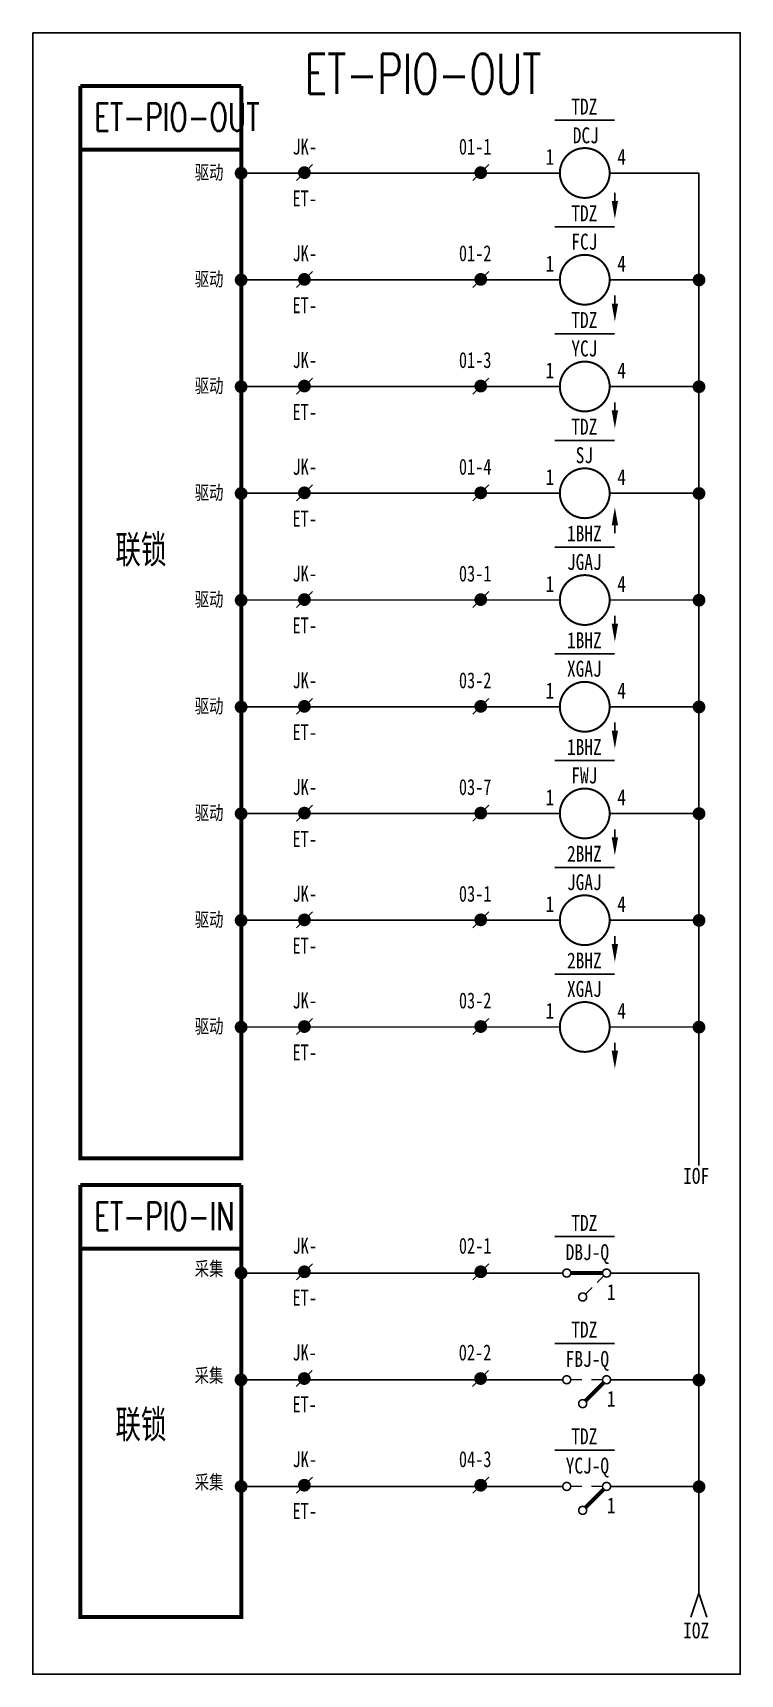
# Model space of a CAD drawing. Extents: x 0 to 89, y 0 to 206.
import ezdxf
from ezdxf.enums import TextEntityAlignment as Align

# ---------------------------------------------------------------- set-up
doc = ezdxf.new("R2010")
doc.units = 0
doc.linetypes.add('DASHED', pattern=[19.05, 12.7, -6.35])
doc.layers.get('0').update_dxf_attribs({"linetype": 'CONTINUOUS'})
doc.layers.add('TIE', color=7, linetype='CONTINUOUS')
doc.styles.add('CHINESE', font='txt.shx', dxfattribs={"width": 0.7, "bigfont": 'hztxt.shx'})

# ---------------------------------------------------------------- blocks, each defined once
blk = doc.blocks.new('W54')
for p, q in [((0, 0), (3, 1)), ((3, -1), (0, 0))]:
    blk.add_line(p, q)
blk = doc.blocks.new('W22')
at = {"const_width": 0.8}
blk.add_lwpolyline([(-0.4, 0, 1), (0.4, 0, 1)], format="xyb", close=True, dxfattribs=at)
blk = doc.blocks.new('W21')
blk.add_line((-1, -1), (1, 1))
at = {"const_width": 0.8}
blk.add_lwpolyline([(-0.4, 0, 1), (0.4, 0, 1)], format="xyb", close=True, dxfattribs=at)
blk = doc.blocks.new('143')
at = {"const_width": 0.2}
for points in [[(-6, 0, 1), (-5, 0, 1)], [(-1, 0, 1), (0, 0, 1)], [(-4, -3, 1), (-3, -3, 1)]]:
    blk.add_lwpolyline(points, format="xyb", close=True, dxfattribs=at)
for points, const_width in [([(-5, 0), (-3.6, 0)], 0.15), ([(-2.4, 0), (-1, 0)], 0.15), ([(-0.85, -0.35), (-3.15, -2.65)], 0.5)]:
    blk.add_lwpolyline(points, dxfattribs=dict(const_width=const_width))
blk.add_lwpolyline([(-5.5, -1.3, 0, 0, 0), (-5.5, -2.3, 0.8, 0, 0), (-5.5, -4.5, 0, 0, 0)], format="xyseb")
at = {"width": 0.8}
for tag, p in [('RELAY', (-3, 2.2)), ('0', (0, -2))]:
    blk.add_attdef(tag, text='', height=2, dxfattribs=at).set_placement(p, align=Align.MIDDLE)
blk = doc.blocks.new('113')
at = {"const_width": 0.2}
for points in [[(-6, 0, 1), (-5, 0, 1)], [(-1, 0, 1), (0, 0, 1)], [(-4, -3, 1), (-3, -3, 1)]]:
    blk.add_lwpolyline(points, format="xyb", close=True, dxfattribs=at)
for points, const_width in [([(-5, 0), (-1, 0)], 0.5), ([(-2.3, -1.8), (-3.15, -2.65)], 0.15), ([(-0.85, -0.35), (-1.7, -1.2)], 0.15)]:
    blk.add_lwpolyline(points, dxfattribs=dict(const_width=const_width))
blk.add_lwpolyline([(-5.5, -4.5, 0, 0, 0), (-5.5, -3.5, 0.8, 0, 0), (-5.5, -1.3, 0, 0, 0)], format="xyseb")
at = {"width": 0.8}
for tag, p in [('RELAY', (-3, 2.2)), ('0', (0, -2))]:
    blk.add_attdef(tag, text='', height=2, dxfattribs=at).set_placement(p, align=Align.MIDDLE)
blk = doc.blocks.new('W53')
blk.add_line((0, 1), (0, 0))
blk.add_lwpolyline([(0, 3.25, 0, 0.8, 0), (0, 1, 0.8, 0.8, 0)], format="xyseb")

msp = doc.modelspace()

# ---------------------------------------------------------------- linework, layer by layer
for p, q in [((65.49, 194.91), (72.99, 194.91)), ((65.49, 181.52), (72.99, 181.52)), ((65.49, 168.13), (72.99, 168.13)), ((65.49, 154.74), (72.99, 154.74)), ((65.49, 141.35), (72.99, 141.35)), ((65.49, 127.97), (72.99, 127.97)), ((65.49, 114.58), (72.99, 114.58)), ((65.49, 101.19), (72.99, 101.19)), ((65.49, 87.8), (72.99, 87.8)), ((65.49, 54.88), (72.99, 54.88)), ((65.49, 41.49), (72.99, 41.49)), ((65.49, 28.11), (72.99, 28.11))]:
    msp.add_line(p, q)
msp.add_lwpolyline([(0, 205.87), (88.77, 205.87), (88.77, 0), (0, 0)], close=True)
at = {"color": 0}
for points, const_width in [([(5.95, 199.2), (5.95, 64.69), (26.17, 64.69), (26.17, 199.2)], 0.5), ([(83.59, 188.28), (72.39, 188.28)], 0.2), ([(83.59, 67.79), (83.59, 188.28)], 0.2), ([(83.59, 174.89), (72.39, 174.89)], 0.2), ([(83.59, 161.5), (72.39, 161.5)], 0.2), ([(83.59, 148.12), (72.39, 148.12)], 0.2), ([(83.59, 134.73), (72.39, 134.73)], 0.2), ([(83.59, 121.34), (72.39, 121.34)], 0.2), ([(83.59, 107.95), (72.39, 107.95)], 0.2), ([(83.59, 94.56), (72.39, 94.56)], 0.2), ([(83.59, 81.17), (72.39, 81.17)], 0.2), ([(5.95, 61.35), (5.95, 7.19), (26.17, 7.19), (26.17, 61.35)], 0.5), ([(83.59, 50.31), (72.5, 50.31)], 0.2), ([(83.59, 10.16), (83.59, 50.32)], 0.2), ([(83.58, 36.92), (72.48, 36.92)], 0.2), ([(83.59, 23.54), (72.5, 23.54)], 0.2)]:
    msp.add_lwpolyline(points, dxfattribs=dict(at, const_width=const_width))
for points in [[(5.95, 199.2, 0.5, 0.5, 0), (26.17, 199.2, 0.5, 0.5, 0)], [(5.95, 191.2, 0.5, 0.5, 0), (26.17, 191.2, 0.5, 0.5, 0)], [(66.14, 188.28, 0.2, 0.2, 0), (26.15, 188.28, 0.2, 0.2, 0)], [(66.14, 174.89, 0.2, 0.2, 0), (26.15, 174.89, 0.2, 0.2, 0)], [(66.14, 161.5, 0.2, 0.2, 0), (26.15, 161.5, 0.2, 0.2, 0)], [(66.14, 148.12, 0.2, 0.2, 0), (26.15, 148.12, 0.2, 0.2, 0)], [(66.14, 134.73, 0.2, 0.2, 0), (26.15, 134.73, 0.2, 0.2, 0)], [(66.14, 121.34, 0.2, 0.2, 0), (26.15, 121.34, 0.2, 0.2, 0)], [(66.14, 107.95, 0.2, 0.2, 0), (26.15, 107.95, 0.2, 0.2, 0)], [(66.14, 94.56, 0.2, 0.2, 0), (26.15, 94.56, 0.2, 0.2, 0)], [(66.14, 81.17, 0.2, 0.2, 0), (26.15, 81.17, 0.2, 0.2, 0)], [(5.95, 61.35, 0.5, 0.5, 0), (26.17, 61.35, 0.5, 0.5, 0)], [(5.95, 61.35, 0.5, 0.5, 0), (26.17, 61.35, 0.5, 0.5, 0)], [(5.95, 53.35, 0.5, 0.5, 0), (26.17, 53.35, 0.5, 0.5, 0)], [(66.43, 50.31, 0.2, 0.2, 0), (26.17, 50.31, 0.2, 0.2, 0)], [(66.42, 36.93, 0.2, 0.2, 0), (26.16, 36.93, 0.2, 0.2, 0)], [(66.43, 23.55, 0.2, 0.2, 0), (26.17, 23.55, 0.2, 0.2, 0)]]:
    msp.add_lwpolyline(points, format="xyseb", dxfattribs=at)
at = {"const_width": 0.25}
for points in [[(69.26, 185.16, 1), (69.26, 191.41, 1)], [(69.26, 171.77, 1), (69.26, 178.02, 1)], [(69.26, 158.38, 1), (69.26, 164.63, 1)], [(69.26, 144.99, 1), (69.26, 151.24, 1)], [(69.26, 131.6, 1), (69.26, 137.85, 1)], [(69.26, 118.21, 1), (69.26, 124.46, 1)], [(69.26, 104.83, 1), (69.26, 111.08, 1)], [(69.26, 91.44, 1), (69.26, 97.69, 1)], [(69.26, 78.05, 1), (69.26, 84.3, 1)]]:
    msp.add_lwpolyline(points, format="xyb", close=True, dxfattribs=at)
at = {"color": 0}
msp.add_lwpolyline([(83.59, 63.79), (83.59, 67.79)], dxfattribs=at)

# ---------------------------------------------------------------- block references
for name, p in [('W22', (26.14, 188.26)), ('W21', (34.08, 188.33)), ('W21', (56.21, 188.33)), ('W22', (26.14, 174.87)), ('W21', (34.08, 174.94)), ('W21', (56.21, 174.94)), ('W22', (83.6, 174.87)), ('W22', (26.14, 161.48)), ('W21', (34.08, 161.56)), ('W21', (56.21, 161.56)), ('W22', (83.6, 161.48)), ('W22', (26.14, 148.09)), ('W21', (34.08, 148.17)), ('W21', (56.21, 148.17)), ('W22', (83.6, 148.09)), ('W53', (73.04, 143.1)), ('W22', (26.14, 134.7)), ('W21', (34.08, 134.78)), ('W21', (56.21, 134.78)), ('W22', (83.6, 134.7)), ('W22', (26.14, 121.31)), ('W21', (34.08, 121.39)), ('W21', (56.21, 121.39)), ('W22', (83.6, 121.31)), ('W22', (26.14, 107.93)), ('W21', (34.08, 108)), ('W21', (56.21, 108)), ('W22', (83.6, 107.93)), ('W22', (26.14, 94.54)), ('W21', (34.08, 94.61)), ('W21', (56.21, 94.61)), ('W22', (83.6, 94.54)), ('W22', (26.14, 81.15)), ('W21', (34.08, 81.23)), ('W21', (56.21, 81.23)), ('W22', (83.6, 81.15)), ('W21', (34.08, 50.47)), ('W21', (56.21, 50.47)), ('W22', (26.14, 50.31)), ('W22', (26.13, 36.92)), ('W21', (34.06, 37.08)), ('W21', (56.19, 37.08)), ('W22', (83.58, 36.89)), ('W22', (26.14, 23.54)), ('W21', (34.08, 23.7)), ('W21', (56.21, 23.7)), ('W22', (83.6, 23.51))]:
    msp.add_blockref(name, p, dxfattribs=at)
at = {"color": 0, "rotation": 180}
for p in [(73.04, 185.79), (73.04, 172.9), (73.04, 159.52), (73.04, 132.74), (73.04, 119.35), (73.04, 105.96), (73.04, 92.57), (73.04, 79.19)]:
    msp.add_blockref('W53', p, dxfattribs=at)
for name, p in [('113', (72.5, 50.31)), ('143', (72.5, 36.93)), ('143', (72.5, 23.55))]:
    msp.add_blockref(name, p)
at = {"color": 0, "linetype": 'DASHED', "rotation": 270}
msp.add_blockref('W54', (83.59, 10.16), dxfattribs=at)

# ---------------------------------------------------------------- texts
at = {"color": 0, "style": 'CHINESE'}
for s, height, width, p in [('ET-PIO-OUT', 3.5, 0.7, (7.68, 193.56)), ('联锁', 4, 0.8, (10.37, 138.93)), ('ET-PIO-IN', 3.5, 0.7, (7.68, 55.71)), ('联锁', 4, 0.8, (10.37, 29.2))]:
    msp.add_text(s, height=height, dxfattribs=dict(at, width=width)).set_placement(p)
at = {"color": 2, "width": 0.8}
for s, p in [('TDZ', (69.21, 195.62)), ('1BHZ', (69.21, 142.07)), ('2BHZ', (69.21, 101.9)), ('TDZ', (69.21, 55.6))]:
    msp.add_text(s, height=2, dxfattribs=at).set_placement(p, align=Align.CENTER)
at = {"color": 0, "style": 'CHINESE', "width": 0.9}
for s, p in [('驱动', (22.12, 187.3)), ('驱动', (22.12, 173.91)), ('驱动', (22.12, 160.53)), ('驱动', (22.12, 147.14)), ('驱动', (22.12, 133.75)), ('驱动', (22.12, 120.36)), ('驱动', (22.12, 106.97)), ('驱动', (22.12, 93.58)), ('驱动', (22.12, 80.2)), ('采集', (22.12, 49.78)), ('采集', (22.11, 36.39)), ('采集', (22.12, 23.01))]:
    msp.add_text(s, height=2, dxfattribs=at).set_placement(p, align=Align.CENTER)
at = {"color": 0, "width": 0.8}
for s, p in [('1', (64.89, 189.31)), ('4', (73.89, 189.31)), ('1', (64.89, 175.92)), ('4', (73.89, 175.92)), ('1', (64.89, 162.53)), ('4', (73.89, 162.53)), ('1', (64.89, 149.14)), ('4', (73.89, 149.14)), ('1', (64.89, 135.75)), ('4', (73.89, 135.75)), ('1', (64.89, 122.37)), ('4', (73.89, 122.37)), ('1', (64.89, 108.98)), ('4', (73.89, 108.98)), ('1', (64.89, 95.59)), ('4', (73.89, 95.59)), ('1', (64.89, 82.2)), ('4', (73.89, 82.2)), ('1', (72.59, 46.93)), ('1', (72.59, 33.54)), ('1', (72.59, 20.16))]:
    msp.add_text(s, height=2, dxfattribs=at).set_placement(p, align=Align.CENTER)
at = {"color": 0, "width": 0.75}
for p in [(32.59, 184.09), (32.59, 170.7), (32.59, 157.31), (32.59, 143.93), (32.59, 130.54), (32.59, 117.15), (32.59, 103.76), (32.59, 90.37), (32.59, 76.98), (32.59, 46.23), (32.58, 32.84), (32.59, 19.46)]:
    msp.add_text('ET-', height=2, dxfattribs=at).set_placement(p)
at = {"color": 6, "width": 0.8}
for s, p in [('TDZ', (69.21, 182.23)), ('TDZ', (69.21, 168.84)), ('TDZ', (69.21, 155.46)), ('1BHZ', (69.21, 128.68)), ('1BHZ', (69.21, 115.29)), ('2BHZ', (69.21, 88.51)), ('TDZ', (69.21, 42.21)), ('TDZ', (69.21, 28.83))]:
    msp.add_text(s, height=2, dxfattribs=at).set_placement(p, align=Align.CENTER)
at = {"color": 0, "width": 0.8}
for s, p in [('IOF', (81.61, 62.5)), ('IOZ', (81.61, 5.48))]:
    msp.add_text(s, height=2, dxfattribs=at).set_placement(p, align=Align.MIDDLE_LEFT)
at = {"layer": 'TIE', "color": 2, "style": 'CHINESE', "width": 0.7}
msp.add_text('ET-PIO-OUT', height=5, dxfattribs=at).set_placement((34.11, 198.22))
at = {"layer": 'TIE', "color": 3, "width": 0.8}
for s, p in [('DCJ', (69.39, 192.01)), ('FCJ', (69.21, 178.67)), ('YCJ', (69.21, 165.28)), ('SJ', (69.21, 151.89)), ('JGAJ', (69.21, 138.5)), ('XGAJ', (69.21, 125.11)), ('FWJ', (69.21, 111.72)), ('JGAJ', (69.21, 98.34)), ('XGAJ', (69.21, 84.95)), ('DBJ-Q', (69.59, 51.93)), ('FBJ-Q', (69.59, 38.54)), ('YCJ-Q', (69.59, 25.16))]:
    msp.add_text(s, height=2, dxfattribs=at).set_placement(p, align=Align.CENTER)
at = {"layer": 'TIE', "color": 1, "width": 0.75}
for p in [(32.59, 190.6), (32.59, 177.22), (32.59, 163.83), (32.59, 150.44), (32.59, 137.05), (32.59, 123.66), (32.59, 110.27), (32.59, 96.89), (32.59, 83.5), (32.59, 52.74), (32.58, 39.35), (32.59, 25.97)]:
    msp.add_text('JK-', height=2, dxfattribs=at).set_placement(p)
at = {"layer": 'TIE', "color": 3, "width": 0.75}
for s, p in [('01-1', (53.47, 190.6)), ('01-2', (53.47, 177.22)), ('01-3', (53.47, 163.83)), ('01-4', (53.47, 150.44)), ('03-1', (53.47, 137.05)), ('03-2', (53.47, 123.66)), ('03-7', (53.47, 110.27)), ('03-1', (53.47, 96.89)), ('03-2', (53.47, 83.5)), ('02-1', (53.47, 52.74)), ('02-2', (53.45, 39.35)), ('04-3', (53.47, 25.97))]:
    msp.add_text(s, height=2, dxfattribs=at).set_placement(p)

doc.saveas('drawing.dxf')
